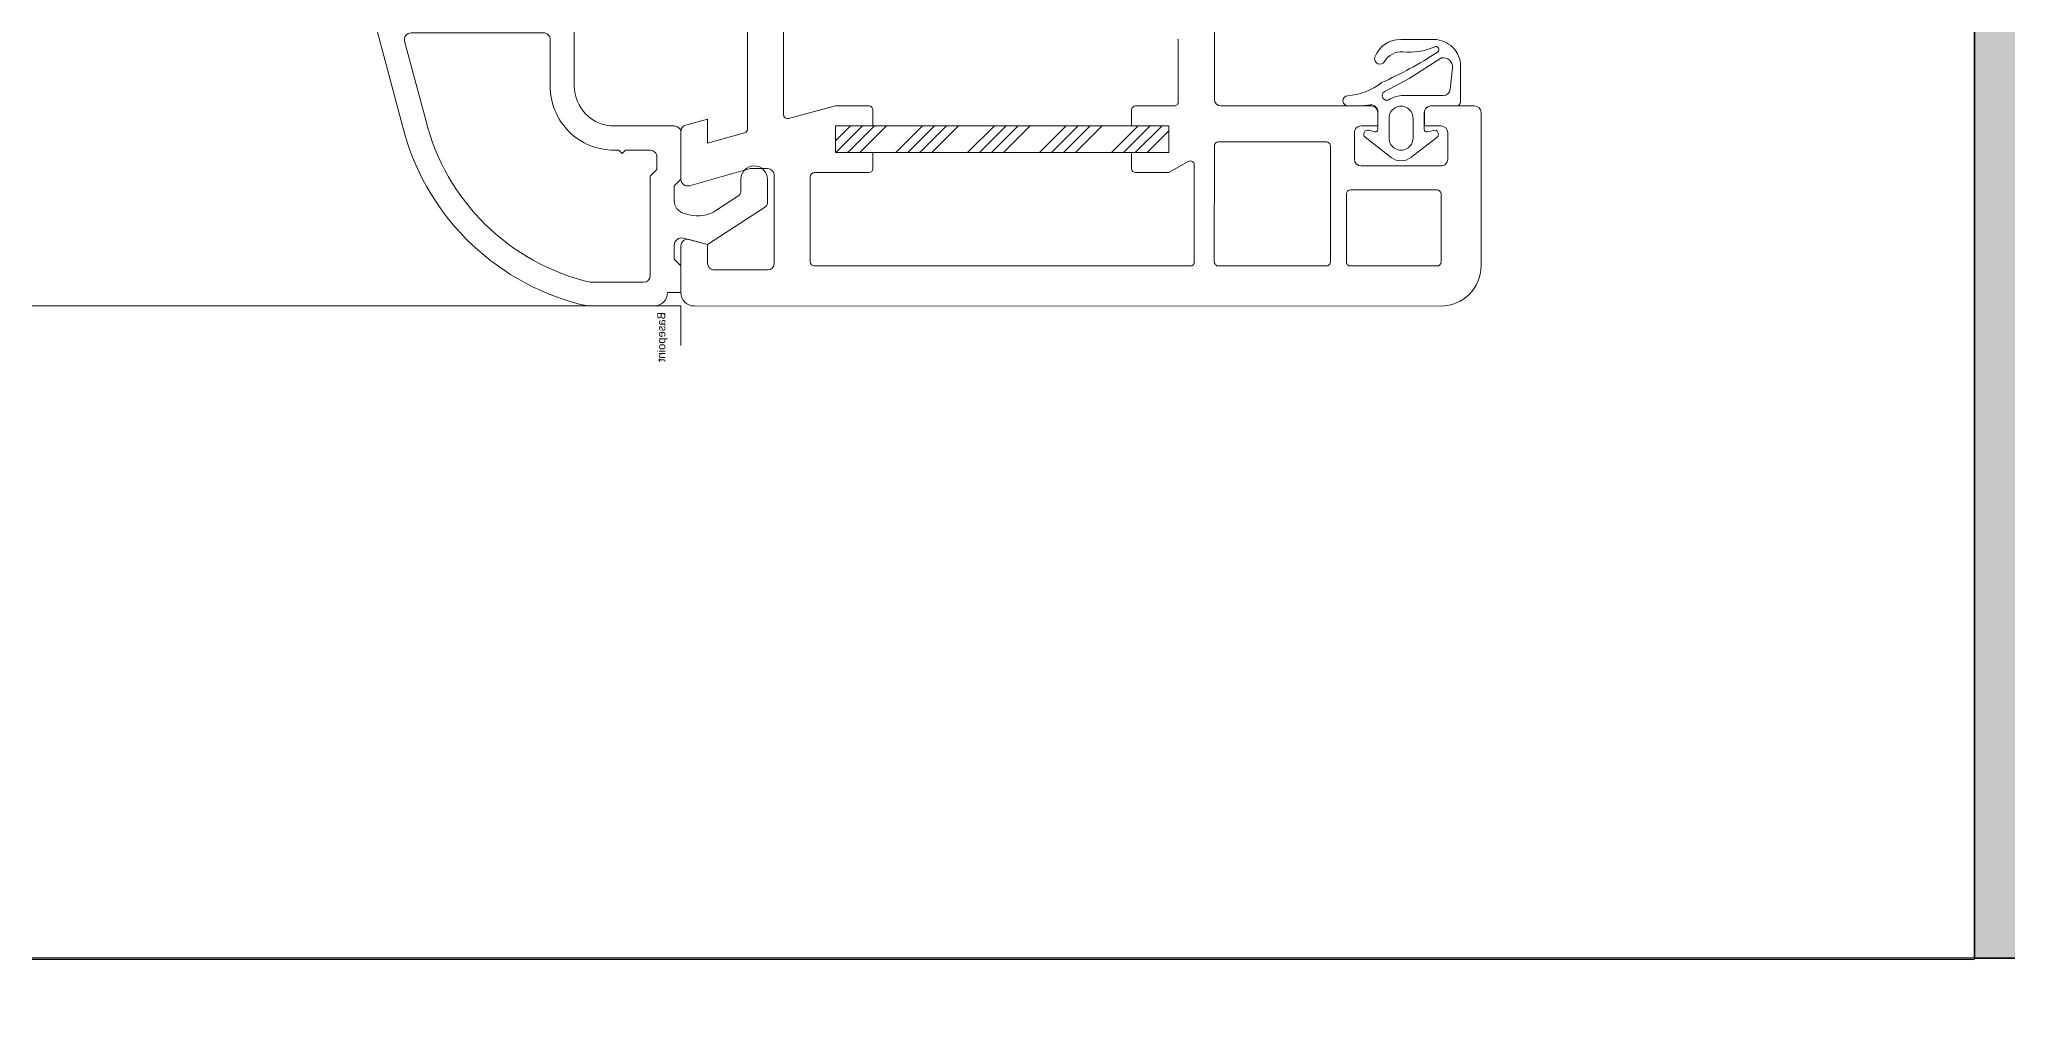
# Model space of a CAD drawing. Header units: millimetres. Extents: x 2258 to 5600, y 711 to 2563.
# Drawn here: x 2794.01 to 2799.71, y 2003.81 to 2006.6 of the extents above; entities that cross this region are included whole.
import ezdxf

# ---------------------------------------------------------------- set-up
doc = ezdxf.new("R2010")
doc.units = ezdxf.units.MM
for name, color, linetype, lineweight in [('FP_A_DOOR_WIN', 140, 'Continuous', 18), ('PQI-A-FLOR', 21, 'Continuous', 30), ('PQI-A-IN-ELEV-LGHT', 201, 'Continuous', 5), ('PQI-A-IN-FURN', 39, 'Continuous', 13), ('PQI-A-WALL', 30, 'Continuous', 50), ('WAL', 7, 'Continuous', 30)]:
    doc.layers.add(name, color=color, linetype=linetype, lineweight=lineweight)
doc.styles.get("Standard").update_dxf_attribs({"font": 'arial.ttf'})
pattern_1 = [(135, (-4.599427157802303, -2.000253202709217), (1.414213562373095, 1.414213562373094), []), (44.99999999999997, (-4.599427157802303, -2.000253202709217), (1.414213562373095, -1.414213562373095), [])]

# ---------------------------------------------------------------- blocks, each defined once
blk = doc.blocks.new('*X95')
at = {"color": 0}
for p, q in [((23.39988581483212, -13.12680322657752), (25.02614989936285, -11.50053914204682)), ((23.92417589936278, -13.50053914204682), (25.92417589936281, -11.50053914204682)), ((24.82220189936285, -13.50053914204682), (26.82220189936288, -11.50053914204682)), ((25.72022989936281, -13.50053914204682), (27.72022989936284, -11.50053914204682)), ((28.41430357200433, -13.50053914204685), (30.41430357200435, -11.50053914204682)), ((29.3123295720043, -13.50053914204685), (31.31232957200428, -11.50053914204685)), ((30.21035557200438, -13.50053914204685), (32.21035557200437, -11.50053914204682)), ((31.10838357200433, -13.50053914204685), (33.1083835720043, -11.50053914204685)), ((33.80245724464581, -13.50053914204682), (35.80245724464584, -11.50053914204682)), ((34.70048324464577, -13.50053914204682), (36.7004832446458, -11.50053914204682)), ((35.59850924464585, -13.50053914204682), (37.59850924464587, -11.50053914204682)), ((36.49653724464579, -13.50053914204682), (38.49653724464583, -11.50053914204682)), ((39.19061091728729, -13.50053914204682), (41.19061091728729, -11.50053914204679)), ((40.08863691728726, -13.50053914204682), (42.08863691728722, -11.50053914204682)), ((40.98666291728732, -13.50053914204682), (42.98666291728733, -11.50053914204679)), ((41.88469091728729, -13.50053914204682), (43.88469091728725, -11.50053914204682)), ((44.57876458992878, -13.50053914204682), (46.57876458992881, -11.50053914204682)), ((45.47679058992874, -13.50053914204682), (47.47679058992878, -11.50053914204682)), ((46.37481658992881, -13.50053914204682), (48.37481658992886, -11.50053914204682)), ((47.27284458992878, -13.50053914204682), (48.39987818543757, -12.37350554653801))]:
    blk.add_line(p, q, dxfattribs=at)
blk = doc.blocks.new('PRJ_INSERT_53_593613279183', base_point=(93.09175947517126, 45.13613779578571))
for points in [[(96.57175947517125, 43.38587658549507, 0.4931454364978535), (96.82352329069754, 43.19269142198048), (97.25386843934203, 43.30800207255939, -0.8182563119999993), (97.51551644842996, 42.78128659085793), (95.57004920008067, 41.27047850614416, -0.3423746699999996), (94.09457123851244, 41.26964571502724), (92.14783110374047, 42.77792282673801, -0.8187275480000128), (92.40921151568274, 43.30484580622618), (92.83999565964504, 43.18941752719068, 0.4931454364977577), (93.09175947517126, 43.38260269070529), (93.09175947517126, 44.6374787787651, 0.4142135623730951), (92.59175947517126, 45.1374787787651), (90.67509230374839, 45.1374787787651, -0.4138931122736059), (90.37509248334236, 45.43715051612516), (90.37216594885064, 48.11171568158161, -0.4144342108231597), (92.371998102171, 50.11369932415977), (94.84659984777645, 50.11369932415976, -0.326046179430916), (96.79015758703423, 48.79695738080039, -0.9093540687874182), (96.06772258947562, 48.46181333783163, 0.282567528062956), (94.68345287512017, 49.20180357220664, -0.1321869411913661), (92.36002225202456, 49.54727830056522, 1.066738308784841), (92.12449244264275, 49.14794116641387, 0.03987579388845044), (96.29622295568663, 46.88146055462859, 0.1492606141853157), (98.83346861699634, 45.89834376379143, -0.9639919681438134), (98.8055596810595, 45.13747877876509), (98.03945080570902, 45.13747877876509, -0.01234917559832588), (97.12115260942637, 45.20578850835254, 0.4435007188284667), (96.57175947517125, 44.70823417133149)], [(94.2201044864483, 47.19826353314413), (96.05439403722954, 46.22859800580039, -1.052815809151286), (95.71731212804985, 45.61617124798789, 0.1393325173808946), (94.66411998937798, 45.91594541790977), (91.65344415577628, 45.91591661471215, -0.3824563180869147), (91.15644155935468, 46.36120670734741), (90.9764292545147, 47.99648130658164, -0.5055033371080669), (91.79450949353532, 48.73804006586558)], [(93.93175947517128, 44.21543459327921, -0.9999999999999999), (95.73175947517123, 44.21543459327921), (95.73175947517123, 42.71689257772726, -0.9999999999999999), (93.93175947517128, 42.71689257772726)]]:
    blk.add_lwpolyline(points, format="xyb", close=True)
blk = doc.blocks.new('BASEPOINT')
for p, q in [((0.0001424139276124947, -6.579969547004794e-08), (0.0001424139276124947, 2.998156919277449)), ((-7.890404418731123e-08, 0.0005381883725030789), (2.956911949821283, 0.0005381883725030789))]:
    blk.add_line(p, q)
blk.add_text('Basepoint', height=0.6).set_placement((0.4501424139276011, 1.169999934200292))
blk = doc.blocks.new('PRJ_INSERT_50_593613279190', base_point=(-0.0001424139276124947, 6.579969635822636e-08))
h = blk.add_hatch()
h.set_pattern_fill('NETZ', color=256, scale=2, angle=-135, style=0)
h.set_pattern_definition(pattern_1)
edge = h.paths.add_edge_path()
edge.add_arc((-25.2986551748821, 25.33685661379517), 0.7009491730178186, 21.51182172263535, 179.9580202232992)
edge.add_line((-25.99960415975543, 25.33737018892023), (-25.99960415975543, 25.04407319476772))
edge.add_arc((-22.99300567432547, 25.04730335869381), 3.006600220606113, 180.0615561704665, 218.4438120667934)
edge.add_line((-25.34782986281486, 23.17795910793259), (-22.66887832759071, 19.87456954780984))
edge.add_arc((-24.99886901093642, 17.98482262943097), 3.000000000000037, 9.094947017729282e-13, 39.0438988427839, ccw=False)
edge.add_line((-21.99886901093638, 17.98482262943102), (-21.99960415975543, 22.89588363291494))
edge.add_arc((-21.80286819986766, 22.89686949340595), 0.1967384299873035, 73.53864963038978, 180.2871115812252, ccw=False)
edge.add_arc((-20.77735667004206, 27.1363973986147), 4.165315481917134, 201.7354703606924, 256.536940679372, ccw=False)
h = blk.add_hatch()
h.set_pattern_fill('NETZ', color=256, scale=2, angle=-135, style=0)
h.set_pattern_definition(pattern_1)
edge = h.paths.add_edge_path()
edge.add_arc((-25.29884118967663, 15.92990097243664), 0.6999557455590304, 57.98631243675442, 211.9210534334455, ccw=False)
edge.add_arc((-19.3226781381968, 22.23154655800048), 8.000000000000085, 225.5218146126667, 250.4566767224353)
edge.add_line((-21.99883435313792, 14.69243600613606), (-21.99883435313792, 11.99243600613607))
edge.add_arc((-17.18761768759084, 21.15341065885029), 10.347524457111, 212.7227798498215, 242.2921684265773, ccw=False)
for points in [[(-24.64653276932265, 25.5938899021485, 0.8276115379937076), (-25.99960415975543, 25.33737018892023), (-25.99960415975543, 25.04407319476772, 0.1690577026555226), (-25.34782986281486, 23.17795910793259), (-22.66887832759071, 19.87456954780984, -0.172028633719733), (-21.99886901093638, 17.98482262943102), (-21.99960415975543, 22.89588363291494, -0.502665873903851), (-21.74711872695017, 23.08554383215738, -0.2437805197364005)], [(-2.9996041597554, -0.0002532027091888267), (-0.9996041597554282, -0.0002532027091888267), (-0.9996041597554282, 0.9997467972908112, 0.4142135623730953), (0.0003958402445718434, 1.999746797290811), (0.0003958402445718434, 6.99968576213459, 0.2754497923217082), (-12.95498746053668, 20.72978830119703), (-13.4987801833969, 20.87547921919773), (-21.74711872695017, 23.08554383215738, 0.4908735731119964), (-21.99960363186992, 22.89235716621636), (-21.99960415975543, 8.498831269947061, 0.4134286014123665), (-21.49878018514605, 7.99883126994709), (-16.49917691366168, 7.99895334025959, -0.4140724336333067), (-13.4993600191304, 4.99901437541584), (-13.4997262300679, 0.4997467972908396, 0.4145422967863972), (-12.99972623005545, -0.0002532027091888267), (-9.4996041597554, -0.0002532027091888267), (-8.999604159755428, 0.4997467972908112), (-7.900301253550346, 0.4997467972908112, -0.3394542588633756), (-6.934375427261251, -0.2414341576066761), (-6.833775398766115, -0.616878575193482, -0.2125565616700221), (-7.151913544625224, -2.625523775487352), (-8.221519635700396, -4.272572720216715, -0.2539676464749438), (-8.64085491967311, -4.500253202709189), (-9.4996041597554, -4.500253202709189, 0.9999999999999998), (-9.499604159755428, -6.500253202709189), (-7.793416178963419, -6.500253202709189, 0.2539676464749436), (-7.374080894990705, -6.272572720216715), (-4.599604159755422, -2.000253202709189), (-5.080515119112796, -0.2054690684707623, -0.4931454260313039), (-4.539383952963, 0.4997467972908112), (-3.499604159755428, 0.4997467972908112)], [(-11.42529910746382, 4.398301554569116), (-11.67521772063223, 4.648220167737549), (-11.67518934724402, 4.99681561511963, 0.4143806464059874), (-16.47699159288866, 9.798953292317549), (-19.97463643905309, 9.798867893821665, -0.4142192835227657), (-20.47464864704703, 10.29886545226626), (-20.47469716813362, 20.23598399228959, -0.4931444461757075), (-19.84529152645141, 20.71895038669777), (-13.92035110165813, 19.13141841279122, -0.2806694375655193), (-1.775433314866724, 6.796828412494932), (-1.775433314866724, 2.799947168277612, -0.4141795785361847), (-2.27537530013138, 2.299947171643282), (-9.721617126769878, 2.299083188139662), (-10.22101444201963, 1.799746797290851), (-11.17540886933981, 1.799746797290823, -0.4142374021652741), (-11.67540886768362, 2.299787494018688), (-11.67525840742312, 4.148342254609815)], [(-25.89294784582112, 15.55979919337321, -0.7949711117343725), (-24.92777936059083, 16.52340848269796, 0.1092301940154678), (-21.99883435313792, 14.69243600613606), (-21.99883435313792, 11.99243600613607, -0.1297415055080829)]]:
    blk.add_lwpolyline(points, format="xyb", close=True)
blk.add_blockref('BASEPOINT', (-0.0001424139276124947, 6.579969635822636e-08))
blk = doc.blocks.new('sd3')
at = {"layer": 'FP_A_DOOR_WIN', "ltscale": 1000}
for points in [[(-2508.499636559645, 105.6057848035416), (-2508.499636559667, 62.27570637287863, 0.3361617745988907), (-2508.280764489369, 61.98687275472912), (-2505.499636559674, 61.20618732993898), (-2505.499636559682, 63.00010212487541), (-2503.87023439903, 62.56350239341555, -0.3395197300317918), (-2503.49962893028, 62.08054646078381), (-2503.499628930265, 58.49986525514396, -0.496683455837799), (-2504.134511654549, 58.01864792047127), (-2508.699587731549, 59.30008991780051), (-2509.99963655966, 59.30008991780051, 0.4141372546644761), (-2510.499636559682, 58.80008991780051), (-2510.499636559682, 52.20011433190666, 0.4141372546644594), (-2509.999636559674, 51.70011433189211), (-2505.99963655966, 51.70011433186301, 0.4142634643848516), (-2505.499636559667, 52.20011433190666), (-2505.49963655966, 53.61582478109631), (-2504.129023461501, 53.98307331625256, -0.4930310732574256), (-2503.499628930265, 53.50010212484631), (-2503.499628930294, 50.00010212484631, -0.4142689885915225), (-2504.499636559645, 49.00010117115744), (-2560.499630837607, 49.00010117118654, -0.4141800440952208), (-2563.499630837621, 52.00010212487541), (-2563.499630837599, 63.50010212483176, -0.4141000780213171), (-2562.999630837629, 64.00010117118654), (-2559.749630837629, 64.00010117117199, -0.4142262546462484), (-2559.249630837636, 63.50010212484631), (-2559.249630837614, 62.50010212487541), (-2560.499630837621, 62.50010212484631, 0.4140987294296731), (-2560.999630837643, 62.00010212484631), (-2560.999630837643, 60.00034088514803, 0.4143533987650225), (-2560.499392076847, 59.50010212486086), (-2554.499630837607, 59.50010212484631, 0.4142005543965916), (-2553.999630837614, 60.00010212483176), (-2553.999630837614, 62.00010212483176, 0.4142249059344036), (-2554.499630837621, 62.50010212484631), (-2555.749630837599, 62.50010212484631), (-2555.749630837614, 63.50010212486086, -0.4140987294296983), (-2555.249630837643, 64.00010212486086), (-2543.999627022909, 64.00010212483176, 0.4141852284235096), (-2543.499627022939, 64.50010212484631), (-2543.499627022917, 73.65011128011975, -0.4141729218234941)], [(-2511.19958773152, 71.700114331863), (-2511.199587731535, 63.34607990803488, -0.4930803031908427), (-2511.577273278432, 63.05630024497805), (-2515.099610238271, 64.00010212484631), (-2517.599610238263, 64.00010212486086, 0.414012966687119), (-2517.899659066381, 63.70011433186301), (-2517.899659066359, 62.50010212483176), (-2515.099610238249, 62.50010212483176), (-2515.099610238249, 60.50010212483176), (-2517.899659066374, 60.50010212487541), (-2517.899659066388, 59.30008991782961, 0.4140478028440861), (-2517.599610238234, 59.00010212483176), (-2513.499634652297, 59.00010212483176, -0.4140512861497621), (-2513.199585824201, 58.70011433187756), (-2513.199585824193, 52.30008991781506, -0.4141603203474333), (-2513.499634652311, 52.00010212483176), (-2541.699578194777, 52.00010212483176, -0.4140932892759649), (-2541.999627022917, 52.30008991781506), (-2541.999627022902, 59.57746418539318, -0.57715958826064), (-2541.549553780744, 59.83726032798586), (-2540.099602608847, 59.00010212483176), (-2537.599602608869, 59.0001021248172, 0.4140478028440377), (-2537.299553780729, 59.30008991782961), (-2537.299553780751, 60.50010212484631), (-2540.099602608876, 60.50010212484631), (-2540.099602608854, 62.50010212486086), (-2537.299553780744, 62.50010212483176), (-2537.299553780715, 63.70011433184845, 0.4140129666870911), (-2537.599602608869, 64.00010212486086), (-2540.499627022931, 64.00010212484631, -0.4144778819059014), (-2540.799553780729, 64.30010517660412), (-2540.799553780729, 69.0001021248172, -0.4144907307888895)]]:
    blk.add_lwpolyline(points, format="xyb", dxfattribs=at)
blk.add_lwpolyline([(-2540.099602608854, 62.50010212486086), (-2515.099602608883, 62.50010212486086), (-2515.099602608869, 60.50010212483176), (-2540.099602608876, 60.50010212484631)], close=True, dxfattribs=at)
for points in [[(-2551.899655251698, 61.30008991780051), (-2543.799553780751, 61.30008991781506, -0.4144468047252203), (-2543.499627022931, 61.00010212484631), (-2543.499627022931, 52.30008991782961, -0.4144360440178681), (-2543.799553780736, 52.00010212483176), (-2551.899655251676, 52.00010212484631, -0.4144360440178403), (-2552.199582009518, 52.30008991780051), (-2552.199582009496, 61.00010212486086, -0.4144468047252412)], [(-2560.199582009511, 57.70011433187756), (-2553.699582009518, 57.70011433187756, -0.4144299052148737), (-2553.399655251662, 57.40009602131613), (-2553.399655251676, 52.30008991780051, -0.4145251995864781), (-2553.699582009504, 52.00010212484631), (-2560.199582009504, 52.00010212483176, -0.4140932892758748), (-2560.499630837614, 52.30008991782961), (-2560.499630837629, 57.40009602134523, -0.4139957478629908)]]:
    blk.add_lwpolyline(points, format="xyb", close=True, dxfattribs=at)
at = {"layer": 'PQI-A-FLOR', "ltscale": 1000}
blk.add_line((-2600.499587414903, -0.001484827895183116), (0, 0), dxfattribs=at)
at = {"layer": 'PQI-A-IN-ELEV-LGHT', "ltscale": 100}
blk.add_line((-2497.633784203696, 49.00010117115744), (-1806.598747547629, 49.00010117117199), dxfattribs=at)
at = {"layer": 'FP_A_DOOR_WIN', "ltscale": 1000, "rotation": 270}
blk.add_blockref('PRJ_INSERT_50_593613279190', (-2503.499142184315, 49.00010117115744), dxfattribs=at)
at = {"layer": 'FP_A_DOOR_WIN', "ltscale": 1000}
blk.add_blockref('PRJ_INSERT_53_593613279183', (-2559.239691872783, 64.00010051394929), dxfattribs=at)
at = {"layer": 'FP_A_DOOR_WIN', "ltscale": 1000, "extrusion": (0, 0, -1), "zscale": -1, "rotation": 180}
blk.add_blockref('*X95', (2563.499488423709, 48.99956298280449), dxfattribs=at)

msp = doc.modelspace()

# ---------------------------------------------------------------- hatches: boundary and pattern name
at = {"layer": 'PQI-A-IN-FURN', "true_color": 0x000000}
h = msp.add_hatch(color=18, dxfattribs=at)
h.dxf.hatch_style = 1
h.paths.add_polyline_path([(3118.594475107944, 2003.936957305746), (3118.594475105301, 2011.663350182216), (3077.188741472408, 2011.663351105768), (3077.188741427466, 2144.943628222625), (3073.325544989139, 2144.943628221279), (3073.325545036674, 2003.936958227985)])
h.paths.add_polyline_path([(2820.509074296275, 2003.939069580288), (2820.509075733068, 2061.886012272144), (2816.646941522401, 2061.886012367906), (2812.782682127691, 2061.886012366559), (2812.782680882409, 2011.663351164796), (2812.783743741049, 2011.663351166223), (2812.783743743693, 2003.939069771838)])
h.paths.add_polyline_path([(2855.268763654038, 2003.936958154577), (2855.268763651402, 2011.663351528504), (2820.510563995038, 2011.663351865461), (2820.51056399767, 2003.939069580251), (2824.372270005566, 2003.9390694845)])
h.paths.add_polyline_path([(2812.782680690831, 2003.936958373776), (2812.782680882409, 2011.663351164796), (2799.61801254933, 2011.663333486862), (2799.618012551964, 2003.936958369327)])
h.paths.add_polyline_path([(2816.646941522401, 2061.88701620083), (2816.646941507033, 2105.992643543664), (2816.646941495277, 2141.08153201746), (2907.210198984769, 2141.082103081602), (2907.210198983463, 2144.9452995199), (2812.783745055691, 2144.944728454394), (2812.783745083449, 2061.887016345156)])
h.paths.add_polyline_path([(2674.049790484261, 2003.939031802973), (2674.049790481618, 2011.664450025519), (2674.053074974817, 2056.091179740184), (2670.19094156643, 2056.091179738838), (2666.326681590207, 2056.091428841968), (2666.326682598728, 2011.664056567998), (2666.328172289352, 2011.66405676618), (2666.328172291991, 2003.939031799036)])
h.paths.add_polyline_path([(2699.155793496615, 2003.936958103399), (2699.15579349399, 2011.663350978584), (2674.053075987899, 2011.664449881692), (2674.053076151175, 2003.938057006488)])
h.paths.add_polyline_path([(2666.326682774121, 2003.937663691424), (2666.326682598728, 2011.664056567998), (2637.306120329025, 2011.66019580353), (2637.306120331668, 2003.933802926951)])
h.paths.add_polyline_path([(2674.054138004774, 2056.09218371882), (2674.054137975141, 2144.944699243186), (2641.206827321159, 2144.943628075895), (2641.20682732247, 2141.080431637647), (2652.190941538101, 2141.080837577568), (2652.1909415381, 2141.081502797588), (2670.1909415381, 2141.081502803589), (2670.19094156643, 2056.092183716867)])
h.paths.add_polyline_path([(2556.205884372092, 2052.233177682914), (2556.205884342236, 2141.080292276411), (2606.438059378474, 2141.080431625929), (2606.438059377162, 2144.94362806418), (2580.99987876086, 2144.943628055591), (2580.999878760189, 2146.875226272701), (2577.136682321838, 2146.875226271384), (2577.136682322493, 2144.943628054263), (2552.342687902716, 2144.943513588596), (2552.342687928882, 2067.080254800401), (2552.342687935268, 2057.055794436388), (2552.342687935883, 2056.089995363369), (2529.15986534479, 2056.0899953486), (2529.161609948896, 2050.296963578234), (2536.883638165748, 2050.299512695668), (2536.883119250771, 2052.226799048172)])

# ---------------------------------------------------------------- linework, layer by layer
at = {"layer": 'PQI-A-WALL', "color": 0, "lineweight": 35, "ltscale": 100}
msp.add_lwpolyline([(2799.61801254933, 2011.663333486862), (2799.618012551964, 2003.936940823297), (2812.783743743694, 2003.936958502659), (2812.783743741049, 2011.663351166223)], close=True, dxfattribs=at)
at = {"layer": 'WAL'}
msp.add_lwpolyline([(2689.323818792509, 2003.936958332057), (2689.323818814604, 1938.262618882467), (2823.183575399862, 1938.262618927658), (2823.183575377772, 2003.936958377291)], close=True, dxfattribs=at)

# ---------------------------------------------------------------- block references
at = {"layer": 'WAL', "ltscale": 1000, "xscale": -0.03863196438221001, "yscale": 0.03863196438221, "zscale": 0.03863196438221, "rotation": 359.9972457711958}
msp.add_blockref('sd3', (2699.155417671895, 2003.936958111282), dxfattribs=at)

doc.saveas('drawing.dxf')
